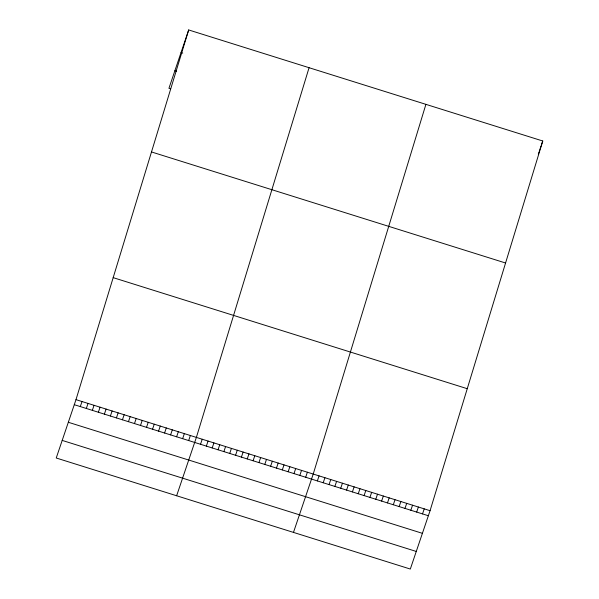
<?xml version="1.0" encoding="UTF-8"?>
<svg xmlns="http://www.w3.org/2000/svg" width="599" height="599" viewBox="0 0 599 599"><rect width="100%" height="100%" fill="white"/><g stroke="black" fill="none" stroke-linecap="round" stroke-linejoin="round"><path stroke-width="0.9" d="M75.991 399.645L188.685 29.95L542.761 140.997L430.067 510.692L410.315 569.05L56.239 458.003L75.991 399.645L430.067 510.692M309.069 67.709L196.382 437.405L176.63 495.755M425.911 104.353L313.225 474.049L293.473 532.406M188.685 29.95L168.933 88.308L170.648 88.847M80.303 406.579L82.011 401.532M86.323 408.466L88.031 403.419M92.343 410.352L94.05 405.313M98.363 412.239L100.07 407.2M104.383 414.126L106.09 409.087M110.403 416.02L112.11 410.974M116.423 417.907L118.13 412.861M122.443 419.794L124.15 414.748M128.463 421.681L130.163 416.634M134.476 423.568L136.183 418.521M140.495 425.455L142.203 420.416M146.515 427.342L148.223 422.302M152.535 429.228L154.243 424.189M158.555 431.123L160.262 426.076M164.575 433.01L166.282 427.963M170.595 434.896L172.302 429.85M176.615 436.783L178.322 431.737M182.635 438.67L184.342 433.631M188.655 440.557L190.362 435.518M200.515 444.278L202.222 439.239M206.356 446.113L208.063 441.066M212.196 447.94L213.903 442.901M218.043 449.774L219.751 444.735M223.884 451.609L225.591 446.562M229.724 453.443L231.431 448.396M235.564 455.27L237.271 450.231M241.412 457.104L243.119 452.065M247.252 458.939L248.959 453.892M253.092 460.766L254.8 455.727M258.94 462.6L260.647 457.561M264.78 464.435L266.488 459.388M270.621 466.269L272.328 461.223M276.461 468.096L278.168 463.057M282.309 469.93L284.016 464.884M288.149 471.765L289.856 466.718M293.989 473.592L295.696 468.553M299.829 475.426L301.537 470.387M305.677 477.261L307.384 472.214M317.358 480.922L319.065 475.883M323.205 482.757L324.913 477.71M329.046 484.591L330.753 479.544M334.886 486.418L336.593 481.379M340.726 488.252L342.433 483.213M346.574 490.087L348.281 485.04M352.414 491.921L354.121 486.875M358.254 493.748L359.962 488.709M364.095 495.583L365.802 490.536M369.942 497.417L371.65 492.371M375.783 499.244L377.49 494.205M381.623 501.078L383.33 496.039M387.471 502.913L389.178 497.866M393.311 504.747L395.018 499.701M399.151 506.574L400.858 501.535M404.991 508.409L406.699 503.362M410.839 510.243L412.546 505.197M416.679 512.07L418.387 507.031M538.321 154.108L539.07 151.906M539.317 151.173L539.811 149.705M540.058 148.971L541.054 146.044M541.339 145.198L542.761 140.997M422.52 513.905L424.227 508.865M181.018 52.585L182.74 53.124M174.886 70.712L176.608 71.251M151.495 151.951L505.571 262.998M113.181 277.644L467.257 388.699M74.283 404.692L428.36 515.739M68.331 422.28L422.407 533.335M62.199 440.407L416.275 551.454"/></g></svg>
